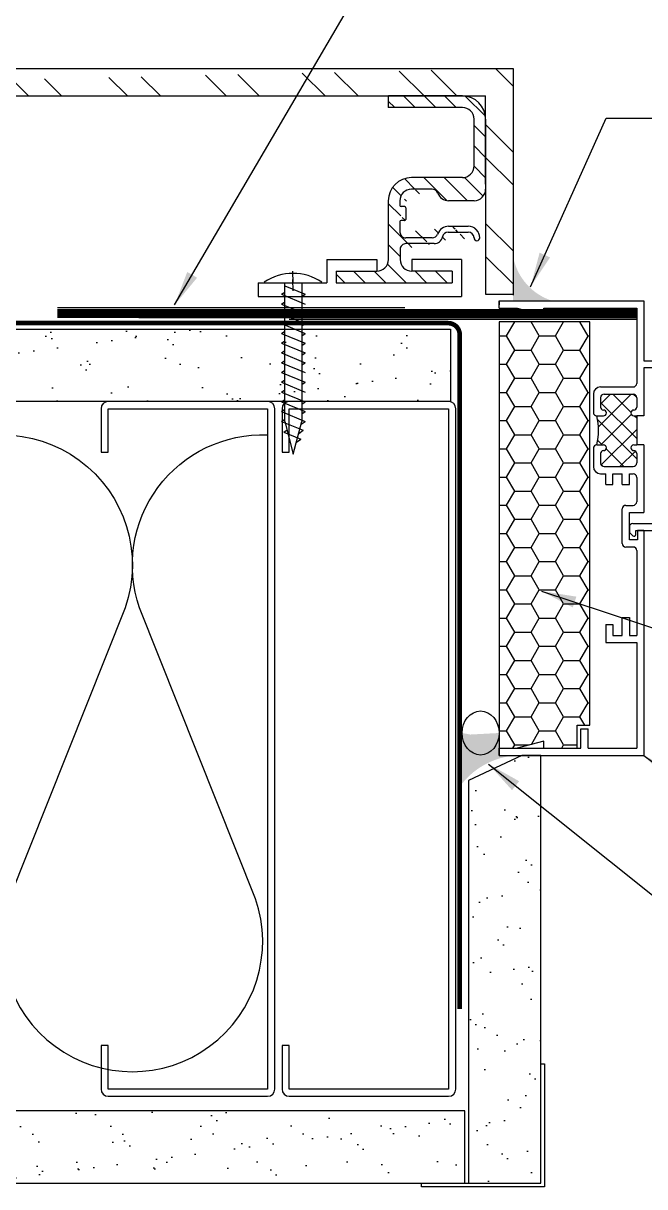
# Model space of a CAD drawing. Extents: x -129 to 26, y 0 to 100.
# Drawn here: x 10.09 to 15.45, y 12.58 to 22.62 of the extents above; entities that cross this region are included whole.
import ezdxf

# ---------------------------------------------------------------- set-up
doc = ezdxf.new("R2010")
doc.units = 0
doc.header["$LTSCALE"] = 1.5
doc.header["$MEASUREMENT"] = 0
doc.linetypes.add('DASHED', pattern=[0.75, 0.5, -0.25])
doc.layers.get('0').update_dxf_attribs({"linetype": 'CONTINUOUS'})
for name, color, linetype in [('A-ANNO-TXT0', 252, 'CONTINUOUS'), ('A-GYP_BOARD', 252, 'CONTINUOUS'), ('A-INSULATION', 167, 'CONTINUOUS'), ('A-METAL_STUD', 252, 'CONTINUOUS'), ('A-SEALANT', 252, 'CONTINUOUS'), ('A-WINDOW_FRAME', 252, 'CONTINUOUS'), ('CLADDING', 252, 'CONTINUOUS'), ('HATCH', 252, 'CONTINUOUS'), ('INSULATION', 40, 'CONTINUOUS'), ('R-SWTS-DET3', 252, 'CONTINUOUS'), ('ROOFING', 7, 'CONTINUOUS'), ('STRUCTURE', 252, 'CONTINUOUS'), ('TEXT', 7, 'CONTINUOUS'), ('TYVEK', 160, 'DASHED')]:
    doc.layers.add(name, color=color, linetype=linetype)
doc.styles.add('DETAILS', font='sanss___.ttf', dxfattribs={"height": 1})
doc.dimstyles.new('TYVEKDETAILS', dxfattribs={"dimscale": 6, "dimtxt": 1.5, "dimasz": 0.1, "dimexe": 0.75, "dimexo": 0.75, "dimgap": 0.75, "dimtad": 0, "dimtih": 1, "dimtoh": 1, "dimdec": 4, "dimzin": 0, "dimtxsty": 'DETAILS', "dimcen": 0.0625, "dimazin": 3, "dimtfac": 1, "dimtdec": 4, "dimtofl": 0, "dimtmove": 0, "dimatfit": 3, "dimtolj": 1, "dimtzin": 0})

# ---------------------------------------------------------------- blocks, each defined once
blk = doc.blocks.new('*X1')
at = {"color": 0}
for p, q in [((0.87684077714246, 1.40717086303237), (0.8998291369676271, 1.430159222857538)), ((1.187999999999999, 1.110097038856281), (0.8810849614584502, 1.417012077397829)), ((0.924072530185503, 1.277625920778777), (1.077446609406725, 1.430999999999999)), ((1.177347128897942, 1.297526605254973), (1.043873734152917, 1.430999999999998)), ((0.8516295627018786, 1.028406257998516), (1.187999999999999, 1.364776695296636)), ((0.8519505448366533, 1.205503935429927), (0.8894466094067257, 1.242999999999999)), ((1.141157934785851, 0.9801624087737911), (0.8783203435596432, 1.242999999999999)), ((0.8759999999999986, 0.8759999999999986), (1.187999999999999, 1.187999999999999)), ((1.139543648263006, 0.8049999999999997), (0.8577179782915727, 1.086825669971433)), ((1.169776695296638, 0.9930000000000005), (1.187999999999999, 1.011223304703362)), ((0.9817766952966371, 0.8050000000000002), (1.138739823250805, 0.9619631279541684)), ((0.9627669529663684, 0.8050000000000004), (0.8759999999999986, 0.8917669529663702)), ((1.158594420601599, 0.805041030008325), (1.187958969991673, 0.8344055793983998))]:
    blk.add_line(p, q, dxfattribs=at)

msp = doc.modelspace()

# ---------------------------------------------------------------- hatches: boundary and pattern name
at = {"layer": 'A-ANNO-TXT0', "linetype": 'CONTINUOUS'}
h = msp.add_hatch(dxfattribs=at)
h.set_pattern_fill('ANSI31', color=256, angle=270, style=0)
h.set_pattern_definition([(135, (26.67124710510439, 49.35091370989451), (-0.08838834764831846, -0.08838834764831842), [])])
edge = h.paths.add_edge_path()
edge.add_line((12.78724537034343, 20.48221689762349), (13.13650379225516, 20.48221689762349))
edge.add_line((12.78724537034343, 20.48221689762349), (12.78724537034343, 20.38221689762351))
edge.add_line((13.78724537034343, 20.3822168976235), (12.78724537034343, 20.38221689762351))
edge.add_line((13.78724537034343, 20.48221689762351), (13.78724537034343, 20.3822168976235))
edge.add_line((13.78724537034343, 20.48221689762351), (13.43650379225515, 20.48221689762352))
edge.add_arc((13.43650379225515, 20.58221689762349), 0.1, 179.9999999999984, 269.9999999999992, ccw=False)
edge.add_line((13.33641015394307, 20.66742897787562), (13.33650379225515, 20.58221689762349))
edge.add_arc((13.38632930506575, 20.66978789545431), 0.05, 89.99999999999761, 179.9999999999984, ccw=False)
edge.add_line((13.63119917005523, 20.7197878954543), (13.38632930506575, 20.71978789545431))
edge.add_arc((14.00106903504471, 20.76978789545431), 0.02499999999999947, 180, 360, ccw=False)
edge.add_line((13.7536736571944, 20.8197878954543), (13.92606903504473, 20.8197878954543))
edge.add_line((13.75619917005523, 20.86978789545432), (13.92606903504473, 20.86978789545432))
edge.add_arc((13.7536736571944, 20.76978789545431), 0.05, 90, 168.4630409671868, ccw=False)
edge.add_arc((13.63119917005525, 20.7947878954543), 0.075, 269.9999999999951, 348.4630409671885, ccw=False)
edge.add_line((13.6147778138178, 20.76978789545431), (13.38632930506575, 20.76978789545431))
edge.add_arc((13.6147778138178, 20.8197878954543), 0.05, 269.99999999999756, 340.5287793655243, ccw=False)
edge.add_arc((13.75619917005523, 20.76978789545431), 0.1, 90, 160.528779365526, ccw=False)
edge.add_arc((13.92606903504473, 20.76978789545431), 0.05, 360, 450, ccw=False)
edge.add_arc((13.92606903504473, 20.76978789545431), 0.1, 360, 450, ccw=False)
edge.add_arc((13.38632930506575, 20.8197878954543), 0.05, 179.9999999999984, 269.9999999999992, ccw=False)
edge.add_line((13.33632930506575, 20.90978789545431), (13.33632930506574, 20.8197878954543))
edge.add_arc((13.37632930506575, 20.92978789545432), 0.01, 269.9999999999951, 359.99999999999835, ccw=False)
edge.add_line((13.38632930506575, 21.0305119094628), (13.38632930506575, 20.92978789545432))
edge.add_arc((13.34632930506576, 20.90978789545431), 0.01, 90, 179.9999999999918, ccw=False)
edge.add_line((13.37632930506575, 20.91978789545431), (13.34632930506576, 20.91978789545431))
edge.add_line((13.33632930506575, 21.0905119094628), (13.33632930506575, 21.05051190946279))
edge.add_arc((13.37632930506575, 21.0305119094628), 0.01, 359.99999999999835, 450, ccw=False)
edge.add_arc((13.34632930506574, 21.05051190946279), 0.01, 180, 270, ccw=False)
edge.add_line((13.37632930506575, 21.04051190946279), (13.34632930506574, 21.04051190946279))
edge.add_arc((13.43632930506575, 21.0905119094628), 0.1, 89.9999999999992, 179.9999999999984, ccw=False)
edge.add_line((13.6147778138178, 21.19051190946279), (13.43632930506575, 21.19051190946279))
edge.add_arc((13.6147778138178, 21.14051190946281), 0.05, 19.471220634475685, 90.00000000000239, ccw=False)
edge.add_arc((13.75619917005523, 21.19051190946279), 0.1, 199.4712206344706, 270, ccw=False)
edge.add_line((13.97606903504472, 21.09051190946278), (13.75619917005523, 21.09051190946278))
edge.add_arc((13.97606903504472, 21.19051190946279), 0.1, 270, 360, ccw=False)
edge.add_line((14.07606903504472, 21.79528136998017), (14.07606903504472, 21.19051190946279))
edge.add_arc((13.87606903504473, 21.79528136998017), 0.2, 360, 449.9999999999992, ccw=False)
edge.add_line((13.23632930506573, 21.99528136998017), (13.87606903504474, 21.99528136998017))
edge.add_line((13.23632930506573, 21.99528136998017), (13.23632930506573, 21.89528136998016))
edge.add_line((13.87606903504473, 21.89528136998018), (13.23632930506573, 21.89528136998016))
edge.add_arc((13.87606903504473, 21.79528136998017), 0.1, 360, 449.9999999999992, ccw=False)
edge.add_line((13.97606903504474, 21.39051190946281), (13.97606903504472, 21.79528136998017))
edge.add_arc((13.87606903504473, 21.39051190946281), 0.1, 269.9999999999992, 360, ccw=False)
edge.add_line((13.87606903504473, 21.29051190946281), (13.43632930506575, 21.29051190946281))
edge.add_arc((13.43632930506575, 21.0905119094628), 0.2, 89.9999999999992, 179.9999999999984, ccw=False)
edge.add_line((13.23632930506576, 21.0905119094628), (13.23632930506574, 20.66742897787562))
edge.add_line((13.23632930506574, 20.66742897787562), (13.23632930506574, 20.57631206975955))
edge.add_arc((13.13650379225516, 20.58221689762349), 0.1, 270, 359.99999999999835, ccw=False)
h = msp.add_hatch(dxfattribs=at)
h.set_pattern_fill('AR-SAND', color=256, scale=0.25, style=0)
h.set_pattern_definition([(37.50000000000001, (13.10925153612768, -5.064122884167404), (-0.01574833952740204, 0.4817059422532897), [0, -0.38, 0, -0.425, 0, -0.40625]), (7.499999999999999, (13.10925153612768, -5.064122884167404), (0.4424441763169318, 0.7055365163074351), [0, -0.205, 0, -0.3425, 0, -0.13125]), (327.5, (12.80175153612768, -5.064122884167404), (0.7785354654378738, 0.001414763384241124), [0, -0.125, 0, -0.45, 0, -0.5875]), (317.5, (12.80175153612768, -5.064122884167404), (0.7515316511430733, 0.2194188912335623), [0, -0.0625, 0, -0.295, 0, -0.3375])])
h.paths.add_polyline_path([(13.77410403108504, 19.98206003745949), (3.507588848673491, 19.98206003745963), (3.507588339735802, 19.35706003745963), (13.77410403108504, 19.3570600374595)])
h.paths.add_polyline_path([(13.8975943845686, 13.23206003745949), (3.50759000191146, 13.23206003745975), (3.507590001911456, 12.60706003745976), (13.8975943845686, 12.6070600374595)])
at = {"layer": 'A-INSULATION', "linetype": 'CONTINUOUS'}
h = msp.add_hatch(dxfattribs=at)
h.set_pattern_fill('HONEY', color=256, scale=1.125, style=0)
h.set_pattern_definition([(0, (-0.6491686053864534, 1.410896355668925), (0.2109375, 0.121784821875), [0.140625, -0.28125]), (120, (-0.6491686053864534, 1.410896355668925), (-0.2109374995391128, 0.1217848226732801), [0.1406249999999999, -0.2812499999999997]), (59.99999999999999, (-0.6491686053864534, 1.410896355668925), (4.608872346267834e-10, 0.2435696445482801), [-0.28125, 0.140625])])
h.paths.add_polyline_path([(14.1925952016917, 16.36264516736957), (14.34852954512603, 16.36264516736957), (14.57943232290382, 16.42451538020523), (14.57943232290382, 16.36264516736957), (14.86775448913121, 16.36264516736957), (14.86775448913121, 16.56143859244087), (14.9771205324466, 16.56143859244087), (14.9771205324466, 20.0435940695867), (14.1925952016917, 20.04359406958671)])
at = {"layer": 'A-SEALANT', "linetype": 'CONTINUOUS'}
h = msp.add_hatch(color=7, dxfattribs=at)
edge = h.paths.add_edge_path()
edge.add_line((14.33334370665778, 16.30067126164566), (14.1925952016917, 16.30067126164567))
edge.add_line((14.1925952016917, 16.30067126164567), (14.1925952016917, 16.41562819216925))
edge.add_line((14.1925952016917, 16.41562819216925), (14.1925952016917, 16.47683924778175))
edge.add_arc((14.03264039010946, 16.48544529856276), 0.1601861600087653, 341.86352093582883, 356.92028383285503, ccw=False)
edge.add_ellipse((14.03264039010946, 16.49405134934378), major_axis=(0, 0.1904430672903032), ratio=0.8399088182002806, start_angle=90, end_angle=270, ccw=False)
edge.add_arc((14.03264039010946, 16.48544529856279), 0.1601861600087653, 183.0797161671348, 198.1364790641818, ccw=False)
edge.add_line((13.87268557852722, 16.47683924778181), (13.87268557852722, 16.05760115067259))
edge.add_arc((14.38833526894588, 15.63840635201615), 0.6645441162552518, 94.74669989942862, 140.890789096846, ccw=False)
at = {"layer": 'CLADDING'}
h = msp.add_hatch(dxfattribs=at)
h.set_pattern_fill('ANSI32', color=256, scale=1.6090908, angle=90, style=0)
h.set_pattern_definition([(135, (14.14903224712796, -5.064122884167404), (-0.4266746310843325, -0.4266746310843324), []), (135, (14.14903224712796, -4.779673130588497), (-0.4266746310843325, -0.4266746310843324), [])])
edge = h.paths.add_edge_path()
edge.add_line((3.507590187875106, 22.23206003745963), (14.31291865937524, 22.23206003745964))
edge.add_line((3.507590187875113, 21.99528338393955), (14.07614200585517, 21.99528338393955))
edge.add_line((14.07614200585517, 21.23206003745963), (14.07614200585517, 21.99528338393955))
edge.add_line((14.07614200585517, 21.79528338393955), (14.07614200585517, 20.2843330369173))
edge.add_line((14.07606903504472, 20.2843330369173), (14.31291865937524, 20.2843330369173))
edge.add_line((14.31291865937524, 22.23206003745963), (14.31291865937523, 20.2843330369173))
at = {"layer": 'HATCH'}
h = msp.add_hatch(dxfattribs=at)
h.set_pattern_fill('AR-SAND,_O', color=256, scale=0.25, angle=-1.272221872585407e-14)
h.set_pattern_definition([(217.5, (1796.078619243641, 574.6123093338555), (0.01574833952740192, -0.4817059422532897), [0, -0.38, 0, -0.425, 0, -0.40625]), (187.4999999999999, (1796.078619243641, 574.6123093338555), (-0.4424441763169319, -0.705536516307435), [0, -0.205, 0, -0.3425, 0, -0.13125]), (147.4999999999999, (1796.386119243641, 574.6123093338555), (-0.7785354654378738, -0.001414763384240878), [0, -0.1249999999999999, 0, -0.4499999999999995, 0, -0.587499999999999]), (137.4999999999999, (1796.386119243641, 574.6123093338555), (-0.7515316511430734, -0.2194188912335621), [0, -0.0625, 0, -0.295, 0, -0.3375])])
h.paths.add_polyline_path([(14.38760264184609, 16.30067126164566), (13.9288443845686, 16.08483367304768), (13.9288443845686, 12.6070600374595), (14.5538443845686, 12.6070600374595), (14.55384438456861, 16.30067126164566)])
at = {"layer": 'TEXT'}
msp.add_hatch(color=256, dxfattribs=at).paths.add_polyline_path([(14.31291865937523, 20.25902320225585), (14.31291865937523, 20.22437114485544), (14.65618445657388, 20.22437114485544, -0.2792397133927528), (14.31291865937523, 20.60967534170465)])

# ---------------------------------------------------------------- linework, layer by layer
at = {"layer": 'A-ANNO-TXT0', "linetype": 'CONTINUOUS'}
for p, q in [((14.31291865937524, 22.23206003745963, 3.000831249158451e-09), (14.31291865937523, 20.2843330369173, 3.000831249158451e-09)), ((14.07614200585517, 21.79528338393955, 3.000831249158451e-09), (14.07614200585517, 20.2843330369173, 3.000831249158451e-09)), ((12.70651254544463, 20.58221689762349, 3.000831249158451e-09), (12.70651254544463, 20.3822168976235, 3.000831249158451e-09)), ((13.13798694843172, 20.58221689762349, 3.000831249158451e-09), (13.13798694843172, 20.48221689762348, 3.000831249158451e-09)), ((13.43798694843171, 20.58221689762347, 3.000831249158451e-09), (13.43798694843171, 20.48221689762349, 3.000831249158451e-09)), ((13.86797819524224, 20.58221689762347, 3.000831249158451e-09), (13.86797819524224, 20.26470440633917, 3.000831249158451e-09)), ((12.78724537034343, 20.48221689762351, 3.000831249158451e-09), (12.78724537034343, 20.38221689762353, 3.000831249158451e-09)), ((13.78724537034343, 20.48221689762349, 3.000831249158451e-09), (13.78724537034343, 20.38221689762351, 3.000831249158451e-09)), ((12.11222531966722, 20.38221689762349, 3.000831249158451e-09), (12.11222531966722, 20.26470440633917, 3.000831249158451e-09))]:
    msp.add_line(p, q, dxfattribs=at)
at = {"layer": 'A-GYP_BOARD', "elevation": 5.980828076619898e-09}
for points in [[(3.507588848673491, 19.98206003745963), (13.77410403108504, 19.9820600374595), (13.77410403108504, 19.3570600374595), (3.507588339735804, 19.35706003745963)], [(14.38760264184609, 16.30067126164566), (13.9288443845686, 16.08483367304768), (13.9288443845686, 12.6070600374595), (14.5538443845686, 12.6070600374595), (14.55384438456861, 16.30067126164566), (14.38760264184609, 16.30067126164566)], [(3.507590001911456, 12.60706003745976), (13.8975943845686, 12.6070600374595), (13.8975943845686, 13.2320600374595), (3.50759000191146, 13.23206003745976)]]:
    msp.add_lwpolyline(points, dxfattribs=at)
msp.add_lwpolyline([(13.5225943845686, 12.6070600374595), (14.5538443845686, 12.6070600374595), (14.5538443845686, 13.6383100374595), (14.5850943845686, 13.6383100374595), (14.5850943845686, 12.5758100374595), (13.5225943845686, 12.5758100374595)], close=True, dxfattribs=at)
at = {"layer": 'A-INSULATION', "linetype": 'CONTINUOUS'}
for p, q in [((14.86775448913121, 16.36264516736957, 2.979996827461485e-09), (14.86775448913121, 16.56143859244087, 2.979996827461485e-09)), ((14.86775448913121, 16.56143859244087, 2.979996827461485e-09), (14.9771205324466, 16.56143859244087, 2.979996827461485e-09))]:
    msp.add_line(p, q, dxfattribs=at)
at = {"layer": 'A-INSULATION', "linetype": 'CONTINUOUS', "elevation": 2.979996827461485e-09}
msp.add_lwpolyline([(14.9771205324466, 16.56143859244087), (14.9771205324466, 20.0435940695867), (14.1925952016917, 20.0435940695867), (14.1925952016917, 16.36264516736957), (14.86775448913121, 16.36264516736957)], dxfattribs=at)
at = {"layer": 'A-METAL_STUD', "elevation": 5.980828076619898e-09}
for points in [[(10.81920150463161, 13.7945600374595), (10.75670150463116, 13.7945600374595), (10.75670150463116, 13.4195600374595, 0.414213562373095), (10.81920150463116, 13.3570600374595), (12.19420150463116, 13.3570600374595, 0.414213562373095), (12.25670150463116, 13.4195600374595), (12.25670150463116, 19.2945600374595, 0.414213562373095), (12.19420150463116, 19.3570600374595), (10.81920150463116, 19.3570600374595, 0.414213562373095), (10.75670150463116, 19.2945600374595), (10.75670150463116, 18.9195600374595), (10.81920150463161, 18.9195600374595), (10.81920150463161, 19.2945600374595), (12.19420150463116, 19.2945600374595), (12.1942015046307, 13.4195600374595), (10.81920150463161, 13.4195600374595)], [(12.38170150463207, 13.7945600374595), (12.31920150463161, 13.7945600374595), (12.31920150463161, 13.4195600374595, 0.414213562373095), (12.38170150463161, 13.3570600374595), (13.75670150463161, 13.3570600374595, 0.414213562373095), (13.81920150463161, 13.4195600374595), (13.81920150463161, 19.2945600374595, 0.414213562373095), (13.75670150463161, 19.3570600374595), (12.38170150463161, 19.3570600374595, 0.414213562373095), (12.31920150463161, 19.2945600374595), (12.31920150463161, 18.9195600374595), (12.38170150463207, 18.9195600374595), (12.38170150463207, 19.2945600374595), (13.75670150463161, 19.2945600374595), (13.75670150463116, 13.4195600374595), (12.38170150463207, 13.4195600374595)]]:
    msp.add_lwpolyline(points, format="xyb", close=True, dxfattribs=at)
at = {"layer": 'A-SEALANT'}
for p, q in [((14.31291865937523, 20.309221463463, 5.980828076619937e-09), (14.31291865937523, 20.27456940606259, 5.980828076619937e-09)), ((13.85987421014278, 16.59488461615257, 2.979996827461464e-09), (13.86228226854163, 16.31739963208673, 2.979996827461486e-09)), ((13.86277600530826, 16.65805217397485, 5.980828076619916e-09), (13.86518406370711, 16.38056718990902, 5.980828076619937e-09))]:
    msp.add_line(p, q, dxfattribs=at)
at = {"layer": 'A-SEALANT', "linetype": 'CONTINUOUS'}
msp.add_line((14.1925952016917, 16.41562819216925, 2.979996827461485e-09), (14.1925952016917, 16.30067126164566, 2.979996827461485e-09), dxfattribs=at)
at = {"layer": 'A-SEALANT', "color": 7, "linetype": 'CONTINUOUS'}
msp.add_ellipse((14.03264039010946, 16.49405134934378), major_axis=(0, 0.1904430672903032), ratio=0.8399088182002806, dxfattribs=at)
at = {"layer": 'A-WINDOW_FRAME'}
for p, q in [((14.1925952016917, 20.22501890474332, 2.979996827461486e-09), (14.1925952016917, 20.19036684734291, 2.979996827461486e-09)), ((14.1925952016917, 20.22501890474332, 2.979996827461485e-09), (15.44206910741561, 20.22501890474332, 2.979996827461485e-09)), ((14.1925952016917, 20.16304499901942, 2.979996827461485e-09), (14.1925952016917, 20.22501890474332, 2.979996827461485e-09)), ((15.44206910741561, 20.22501890474332, 2.979996827461485e-09), (15.44206910741561, 19.70923607646049, 2.979996827461485e-09)), ((14.1925952016917, 20.16304499901942, 2.979996827461485e-09), (14.34852954512604, 20.16304499901942, 2.979996827461485e-09)), ((14.34852954512604, 20.16304499901942, 2.979996827461485e-09), (14.57943232290382, 20.10117478618376, 2.979996827461485e-09)), ((14.57943232290382, 20.16304499901942, 2.979996827461485e-09), (15.3800952016917, 20.16304499901942, 2.979996827461485e-09)), ((14.57943232290382, 20.10117478618376, 2.979996827461485e-09), (14.57943232290382, 20.16304499901942, 2.979996827461485e-09)), ((15.3800952016917, 20.16304499901942, 2.979996827461485e-09), (15.3800952016917, 19.51331856804298, 2.979996827461485e-09)), ((15.44206910741561, 19.70923607646049, 2.979996827461485e-09), (16.19175345084995, 19.70923607646049, 2.979996827461485e-09)), ((15.44206910741561, 19.64726217073659, 2.979996827461485e-09), (15.44206910741561, 19.23243683403625, 2.979996827461485e-09)), ((15.81891043738193, 19.64726217073659, 2.979996827461485e-09), (15.44206910741561, 19.64726217073659, 2.979996827461485e-09)), ((15.00625260909911, 19.42035770945713, 2.979996827461485e-09), (15.00625260909911, 19.2634237868982, 2.979996827461485e-09)), ((15.06822651482301, 19.48233161518103, 2.979996827461485e-09), (15.34910824882974, 19.48233161518103, 2.979996827461485e-09)), ((15.09921346768496, 19.42035770945713, 2.979996827461485e-09), (15.34910824882974, 19.42035770945713, 2.979996827461485e-09)), ((15.06822651482301, 19.38937075659517, 2.979996827461485e-09), (15.06822651482301, 19.30740526837969, 2.979996827461485e-09)), ((15.3800952016917, 19.38937075659517, 2.979996827461485e-09), (15.3800952016917, 19.30740526837968, 2.979996827461485e-09)), ((15.03723956196106, 19.23243683403625, 2.979996827461485e-09), (15.09321599293749, 19.23243683403625, 2.979996827461485e-09)), ((15.09321599293749, 19.2824157902652, 2.979996827461485e-09), (15.09321599293749, 19.2824157902652, 2.979996827461485e-09)), ((15.11820547105197, 19.25742631215073, 2.979996827461485e-09), (15.11820547105197, 19.25742631215073, 2.979996827461485e-09)), ((15.33011624546274, 19.25742631215073, 2.979996827461485e-09), (15.33011624546274, 19.25742631215073, 2.979996827461485e-09)), ((15.35510572357722, 19.2824157902652, 2.979996827461485e-09), (15.35510572357722, 19.2824157902652, 2.979996827461485e-09)), ((15.35510572357722, 19.23243683403625, 2.979996827461485e-09), (15.3800952016917, 19.23243683403625, 2.979996827461485e-09)), ((15.44206910741561, 19.23243683403625, 2.979996827461485e-09), (15.3800952016917, 19.23243683403625, 2.979996827461485e-09)), ((15.3800952016917, 19.23243683403625, 2.979996827461485e-09), (15.3800952016917, 18.98254205289147, 2.979996827461485e-09)), ((15.0062526090991, 18.95155510002952, 2.979996827461485e-09), (15.0062526090991, 18.79462117747059, 2.979996827461485e-09)), ((15.03723956196106, 18.98254205289147, 2.979996827461485e-09), (15.09321599293749, 18.98254205289147, 2.979996827461485e-09)), ((15.06822651482301, 18.90757361854803, 2.979996827461485e-09), (15.06822651482301, 18.82560813033254, 2.979996827461485e-09)), ((15.09321599293749, 18.93256309666251, 2.979996827461485e-09), (15.09321599293749, 18.93256309666251, 2.979996827461485e-09)), ((15.11820547105197, 18.95755257477699, 2.979996827461485e-09), (15.11820547105197, 18.95755257477699, 2.979996827461485e-09)), ((15.33011624546274, 18.95755257477699, 2.979996827461485e-09), (15.33011624546274, 18.95755257477699, 2.979996827461485e-09)), ((15.35510572357722, 18.98254205289147, 2.979996827461485e-09), (15.3800952016917, 18.98254205289147, 2.979996827461485e-09)), ((15.35510572357722, 18.93256309666251, 2.979996827461485e-09), (15.35510572357722, 18.93256309666251, 2.979996827461485e-09)), ((15.44206910741561, 18.98254205289147, 2.979996827461485e-09), (15.3800952016917, 18.98254205289147, 2.979996827461485e-09)), ((15.3800952016917, 18.90757361854803, 2.979996827461485e-09), (15.3800952016917, 18.82560813033254, 2.979996827461485e-09)), ((15.44206910741561, 18.98254205289147, 2.979996827461485e-09), (15.44206910741561, 18.39778826501268, 2.979996827461485e-09)), ((15.09921346768496, 18.79462117747059, 2.979996827461485e-09), (15.34910824882975, 18.79462117747059, 2.979996827461485e-09)), ((15.06822651482301, 18.73264727174669, 2.979996827461485e-09), (15.11320757542907, 18.73264727174669, 2.979996827461485e-09)), ((15.11320757542907, 18.63968641316082, 2.979996827461485e-09), (15.11320757542907, 18.73264727174669, 2.979996827461485e-09)), ((15.17518148115298, 18.63968641316082, 2.979996827461485e-09), (15.17518148115298, 18.73264727174669, 2.979996827461485e-09)), ((15.17518148115298, 18.73264727174669, 2.979996827461485e-09), (15.25514781111931, 18.73264727174669, 2.979996827461485e-09)), ((15.25514781111931, 18.63968641316082, 2.979996827461485e-09), (15.25514781111931, 18.73264727174669, 2.979996827461485e-09)), ((15.31712171684321, 18.63968641316082, 2.979996827461485e-09), (15.31712171684321, 18.73264727174669, 2.979996827461485e-09)), ((15.31712171684321, 18.73264727174669, 2.979996827461485e-09), (15.34910824882975, 18.73264727174669, 2.979996827461485e-09)), ((15.3800952016917, 18.70166031888473, 2.979996827461485e-09), (15.3800952016917, 18.49074912359853, 2.979996827461485e-09)), ((15.11320757542907, 18.63968641316082, 2.979996827461485e-09), (15.17518148115298, 18.63968641316082, 2.979996827461485e-09)), ((15.25514781111931, 18.63968641316082, 2.979996827461485e-09), (15.31712171684321, 18.63968641316082, 2.979996827461485e-09)), ((15.25514781111931, 18.13090063875005, 2.979996827461485e-09), (15.25514781111931, 18.42877521787463, 2.979996827461485e-09)), ((15.28613476398126, 18.45976217073658, 2.979996827461485e-09), (15.34910824882975, 18.45976217073658, 2.979996827461485e-09)), ((15.31712171684321, 18.161887591612, 2.979996827461485e-09), (15.31712171684321, 18.39778826501268, 2.979996827461485e-09)), ((15.31712171684321, 18.39778826501268, 2.979996827461485e-09), (15.44206910741561, 18.39778826501268, 2.979996827461485e-09)), ((15.34710909058058, 18.30382782730224, 2.979996827461486e-09), (15.85193255236945, 18.30382782730224, 2.979996827461486e-09)), ((15.31712171684321, 18.27384045356487, 2.979996827461486e-09), (15.31712171684321, 18.23355741484432, 2.979996827461486e-09)), ((15.32151326605207, 18.22295527718448, 2.979996827461486e-09), (15.34650274416654, 18.19796579907001, 2.979996827461486e-09)), ((15.37209856869506, 18.24185392157833, 2.979996827461486e-09), (15.91390645809336, 18.24185392157833, 2.979996827461486e-09)), ((15.37209856869506, 18.20856793672985, 2.979996827461486e-09), (15.37209856869506, 18.24185392157833, 2.979996827461486e-09)), ((15.38709225556375, 18.24185392157833, 2.979996827461485e-09), (15.38709225556375, 18.161887591612, 2.979996827461485e-09)), ((15.44206910741561, 18.24185392157833, 2.979996827461485e-09), (15.38709225556375, 18.24185392157833, 2.979996827461485e-09)), ((15.44206910741561, 18.24185392157833, 2.979996827461485e-09), (15.44206910741561, 16.30067126164566, 2.979996827461485e-09)), ((15.35135730186005, 18.09991368588809, 2.979996827461485e-09), (15.28613476398126, 18.09991368588809, 2.979996827461485e-09)), ((15.38709225556375, 18.161887591612, 2.979996827461485e-09), (15.31712171684321, 18.161887591612, 2.979996827461485e-09)), ((15.3800952016917, 18.07117578605644, 2.979996827461485e-09), (15.3800952016917, 17.33723481383422, 2.979996827461485e-09)), ((15.25514781111931, 17.49216957814399, 2.979996827461485e-09), (15.31712171684321, 17.49216957814399, 2.979996827461485e-09)), ((15.25514781111931, 17.33723481383422, 2.979996827461485e-09), (15.25514781111931, 17.49216957814399, 2.979996827461485e-09)), ((15.31712171684321, 17.49216957814399, 2.979996827461485e-09), (15.31712171684321, 17.33723481383422, 2.979996827461485e-09)), ((15.11320757542907, 17.43019567242008, 2.979996827461485e-09), (15.11320757542907, 17.27526090811032, 2.979996827461485e-09)), ((15.11320757542907, 17.43019567242008, 2.979996827461485e-09), (15.17518148115298, 17.43019567242008, 2.979996827461485e-09)), ((15.17518148115298, 17.43019567242008, 2.979996827461485e-09), (15.17518148115298, 17.33723481383422, 2.979996827461485e-09)), ((15.17518148115298, 17.33723481383422, 2.979996827461485e-09), (15.25514781111931, 17.33723481383422, 2.979996827461485e-09)), ((15.31712171684321, 17.33723481383422, 2.979996827461485e-09), (15.3800952016917, 17.33723481383422, 2.979996827461485e-09)), ((15.11320757542907, 17.27526090811032, 2.979996827461485e-09), (15.3800952016917, 17.27526090811032, 2.979996827461485e-09)), ((15.3800952016917, 17.27526090811032, 2.979996827461485e-09), (15.3800952016917, 16.36264516736957, 2.979996827461485e-09)), ((14.89829806364456, 16.52957488117428, 2.979996827461485e-09), (14.96027196936847, 16.52957488117428, 2.979996827461485e-09)), ((14.89829806364456, 16.36264516736957, 2.979996827461485e-09), (14.89829806364456, 16.52957488117428, 2.979996827461485e-09)), ((14.96027196936847, 16.36264516736957, 2.979996827461485e-09), (14.96027196936847, 16.52957488117428, 2.979996827461485e-09)), ((14.57943232290382, 16.42451538020523, 2.979996827461485e-09), (14.34852954512604, 16.36264516736957, 2.979996827461485e-09)), ((14.57943232290382, 16.36264516736957, 2.979996827461485e-09), (14.57943232290382, 16.42451538020523, 2.979996827461485e-09)), ((14.1925952016917, 16.36264516736957, 2.979996827461485e-09), (14.34852954512604, 16.36264516736957, 2.979996827461485e-09)), ((14.1925952016917, 16.30067126164566, 2.979996827461485e-09), (14.1925952016917, 16.36264516736957, 2.979996827461485e-09)), ((14.1925952016917, 16.30067126164566, 2.979996827461485e-09), (15.44206910741561, 16.30067126164566, 2.979996827461485e-09)), ((14.57943232290382, 16.36264516736957, 2.979996827461485e-09), (14.89829806364456, 16.36264516736957, 2.979996827461485e-09)), ((14.96027196936847, 16.36264516736957, 2.979996827461485e-09), (15.3800952016917, 16.36264516736957, 2.979996827461485e-09))]:
    msp.add_line(p, q, dxfattribs=at)
for centre, radius, start, end in [((15.34910824882974, 19.51331856804298, 2.979996827461485e-09), 0.03098695286195299, 270, 3.250719457102443e-13), ((15.06822651482301, 19.42035770945713, 2.979996827461485e-09), 0.06197390572390597, 90, 180), ((15.09921346768496, 19.38937075659517, 2.979996827461485e-09), 0.03098695286195299, 90, 180), ((15.34910824882974, 19.38937075659517, 2.979996827461485e-09), 0.03098695286195299, 7.016477563892661e-15, 90), ((15.09321599293749, 19.30740526837969, 2.979996827461485e-09), 0.02498947811447821, 180, 270), ((15.35510572357722, 19.30740526837968, 2.979996827461485e-09), 0.02498947811447821, 270, 7.016477563892661e-15), ((15.03723956196106, 19.2634237868982, 2.979996827461485e-09), 0.03098695286195299, 180, 270), ((14.46775773225067, 19.10748944346386, 2.979996827461485e-09), 0.5830277907451202, 347.62508063677, 12.37491936322962), ((15.09321599293749, 19.25742631215073, 2.979996827461485e-09), 0.02498947811447821, 7.016477563892661e-15, 90), ((15.09321599293749, 19.25742631215073, 2.979996827461485e-09), 0.02498947811447821, 270, 7.016477563892661e-15), ((15.35510572357722, 19.25742631215073, 2.979996827461485e-09), 0.02498947811447821, 90, 180), ((15.35510572357722, 19.25742631215073, 2.979996827461485e-09), 0.02498947811447821, 180, 270), ((15.03723956196106, 18.95155510002952, 2.979996827461485e-09), 0.03098695286195299, 90, 179.9999999999998), ((15.09321599293749, 18.90757361854803, 2.979996827461485e-09), 0.02498947811447821, 90, 180.000000000001), ((15.09321599293749, 18.95755257477699, 2.979996827461485e-09), 0.02498947811447821, 7.016477563892661e-15, 90), ((15.09321599293749, 18.95755257477699, 2.979996827461485e-09), 0.02498947811447821, 270, 7.016477563892661e-15), ((15.35510572357722, 18.95755257477699, 2.979996827461485e-09), 0.02498947811447821, 90, 179.999999999999), ((15.35510572357722, 18.95755257477699, 2.979996827461485e-09), 0.02498947811447821, 180, 270), ((15.35510572357722, 18.90757361854803, 2.979996827461485e-09), 0.02498947811447821, 7.016477563892661e-15, 90), ((15.06822651482301, 18.79462117747059, 2.979996827461485e-09), 0.06197390572390597, 180, 270), ((15.09921346768496, 18.82560813033254, 2.979996827461485e-09), 0.03098695286195299, 180.0000000000008, 270), ((15.34910824882975, 18.82560813033254, 2.979996827461485e-09), 0.03098695286195299, 270, 7.016477563892661e-15), ((15.34910824882975, 18.70166031888473, 2.979996827461485e-09), 0.03098695286195299, 7.016477563892661e-15, 90), ((15.34910824882975, 18.49074912359853, 2.979996827461485e-09), 0.03098695286195299, 270, 7.016477563892661e-15), ((15.28613476398126, 18.42877521787463, 2.979996827461485e-09), 0.03098695286195299, 90, 180), ((15.34710909058058, 18.27384045356487, 2.979996827461486e-09), 0.02998737373737385, 90.00000000000004, 180.0000000000031), ((15.3321154037119, 18.23355741484432, 2.979996827461486e-09), 0.01499368686868683, 180.0000000000026, 225), ((15.35710488182637, 18.20856793672985, 2.979996827461486e-09), 0.01499368686868485, 224.9999999999985, 359.9999999999937), ((15.28613476398126, 18.13090063875005, 2.979996827461485e-09), 0.03098695286195299, 180, 270), ((15.35135730186005, 18.07117578605644, 2.979996827461485e-09), 0.02873789983164995, 359.9999999999991, 90)]:
    msp.add_arc(centre, radius, start, end, dxfattribs=at)
at = {"layer": 'CLADDING'}
for p, q in [((3.507590187875106, 22.23206003745963, 5.980828076619937e-09), (14.31291865937524, 22.23206003745964, 5.980828076619937e-09)), ((3.507590187875113, 21.99528338393955, 3.00083124915849e-09), (14.07614200585517, 21.99528338393955, 3.00083124915849e-09)), ((13.23632930506573, 21.99528136998017, 3.000831249158451e-09), (13.23632930506573, 21.89528136998016, 3.000831249158451e-09)), ((13.87614200585518, 21.99528338393957, 3.000831249158451e-09), (13.23640227587618, 21.99528338393955, 3.000831249158451e-09)), ((14.07614200585517, 21.23206003745963, 3.000831249158451e-09), (14.07614200585517, 21.99528338393955, 3.000831249158451e-09)), ((13.87606903504473, 21.89528136998018, 3.000831249158451e-09), (13.23632930506573, 21.89528136998016, 3.000831249158451e-09)), ((13.97606903504474, 21.39051190946281, 3.000831249158451e-09), (13.97606903504472, 21.79528136998017, 3.000831249158451e-09)), ((13.87606903504473, 21.29051190946281, 3.000831249158451e-09), (13.43632930506575, 21.29051190946281, 3.000831249158451e-09)), ((13.6147778138178, 21.19051190946279, 3.000831249158451e-09), (13.43632930506575, 21.19051190946279, 3.000831249158451e-09)), ((13.23632930506576, 21.0905119094628, 3.000831249158451e-09), (13.23632930506574, 20.66742897787562, 3.000831249158451e-09)), ((13.33632930506575, 21.0905119094628, 3.000831249158451e-09), (13.33632930506575, 21.05051190946279, 3.000831249158451e-09)), ((13.37632930506575, 21.04051190946279, 3.000831249158451e-09), (13.34632930506574, 21.04051190946279, 3.000831249158451e-09)), ((13.38632930506575, 21.0305119094628, 3.000831249158451e-09), (13.38632930506575, 20.92978789545432, 3.000831249158451e-09)), ((13.97606903504472, 21.09051190946278, 3.000831249158451e-09), (13.75619917005523, 21.09051190946278, 3.000831249158451e-09)), ((13.33632930506575, 20.90978789545431, 3.000831249158451e-09), (13.33632930506574, 20.8197878954543, 3.000831249158451e-09)), ((13.37632930506575, 20.91978789545431, 3.000831249158451e-09), (13.34632930506576, 20.91978789545431, 3.000831249158451e-09)), ((13.70619917005524, 20.8197878954543, 3.000831249158451e-09), (13.70619917005524, 20.81978789545429, 3.000831249158451e-09)), ((13.7536736571944, 20.8197878954543, 3.000831249158451e-09), (13.92606903504473, 20.8197878954543, 3.000831249158451e-09)), ((13.75619917005523, 20.86978789545432, 3.000831249158451e-09), (13.92606903504473, 20.86978789545432, 3.000831249158451e-09)), ((13.6147778138178, 20.76978789545431, 3.000831249158451e-09), (13.38632930506575, 20.76978789545431, 3.000831249158451e-09)), ((13.63119917005523, 20.7197878954543, 3.000831249158451e-09), (13.38632930506575, 20.71978789545431, 3.000831249158451e-09)), ((13.23632930506574, 20.66742897787562, 3.000831249158451e-09), (13.23632930506574, 20.57631206975955, 3.000831249158451e-09)), ((13.33816143562112, 20.66978789545431, 3.000831249158451e-09), (13.33816143562112, 20.57631206975955, 3.000831249158451e-09)), ((12.70651254544463, 20.58221689762349, 3.000831249158451e-09), (13.13798694843172, 20.58221689762349, 3.000831249158451e-09)), ((13.86797819524223, 20.58221689762347, 3.000831249158451e-09), (13.43798694843171, 20.58221689762347, 3.000831249158451e-09)), ((12.4135185589741, 20.3822168976235, 3.000831249158451e-09), (12.41334407178468, 20.48221689762349, 3.000831249158451e-09)), ((12.4135185589741, 20.31100228669789, 3.000831249158451e-09), (12.41334407178469, 20.41100228669789, 3.000831249158451e-09)), ((12.78724537034343, 20.48221689762351, 3.000831249158451e-09), (13.13798694843172, 20.48221689762352, 3.000831249158451e-09)), ((13.78724537034343, 20.48221689762349, 3.000831249158451e-09), (13.43798694843171, 20.48221689762349, 3.000831249158451e-09)), ((12.11222531966724, 20.38221689762349, 3.000831249158451e-09), (12.70651254544463, 20.3822168976235, 3.000831249158451e-09)), ((12.11222531966722, 20.26470440633918, 3.000831249158451e-09), (13.86797819524224, 20.26470440633918, 3.000831249158451e-09)), ((14.07606903504472, 20.2843330369173, 3.000831249158451e-09), (14.31291865937524, 20.2843330369173, 3.000831249158451e-09))]:
    msp.add_line(p, q, dxfattribs=at)
for centre, radius, start, end in [((13.87606903504473, 21.79528136998017, 3.000831249158451e-09), 0.2, 0, 89.99999999999919), ((13.87606903504473, 21.79528136998017, 3.000831249158451e-09), 0.1, 0, 89.99999999999919), ((13.87606903504473, 21.39051190946281, 3.000831249158451e-09), 0.1, 269.9999999999992, 0), ((13.43632930506575, 21.0905119094628, 3.000831249158451e-09), 0.2, 89.99999999999919, 179.9999999999984), ((13.43632930506575, 21.0905119094628, 3.000831249158451e-09), 0.1, 89.99999999999919, 179.9999999999984), ((13.6147778138178, 21.14051190946281, 3.000831249158451e-09), 0.05, 19.47122063447571, 90.00000000000244), ((13.75619917005523, 21.19051190946279, 3.000831249158451e-09), 0.1, 199.4712206344706, 270), ((13.97606903504472, 21.19051190946279, 3.000831249158451e-09), 0.1, 270, 0), ((13.34632930506574, 21.05051190946279, 3.000831249158451e-09), 0.01, 180, 270), ((13.37632930506575, 21.0305119094628, 3.000831249158451e-09), 0.01, 359.9999999999984, 90), ((13.34632930506576, 20.90978789545431, 3.000831249158451e-09), 0.01, 90, 179.9999999999919), ((13.37632930506575, 20.92978789545432, 3.000831249158451e-09), 0.01, 269.9999999999951, 359.9999999999984), ((13.38632930506575, 20.8197878954543, 3.000831249158451e-09), 0.05, 179.9999999999984, 269.9999999999992), ((13.6147778138178, 20.8197878954543, 3.000831249158451e-09), 0.05, 269.9999999999976, 340.5287793655243), ((13.75619917005523, 20.76978789545431, 3.000831249158451e-09), 0.1, 90, 160.528779365526), ((13.7536736571944, 20.76978789545431, 3.000831249158451e-09), 0.05, 90, 168.4630409671868), ((13.92606903504473, 20.76978789545431, 3.000831249158451e-09), 0.1, 0, 90), ((13.92606903504473, 20.76978789545431, 3.000831249158451e-09), 0.05, 0, 90), ((13.38816143562113, 20.66978789545431, 3.000831249158451e-09), 0.05, 90.0000000000008, 180.0000000000016), ((13.63119917005525, 20.7947878954543, 3.000831249158451e-09), 0.075, 269.9999999999951, 348.4630409671884), ((14.00106903504471, 20.76978789545431, 3.000831249158451e-09), 0.02499999999999947, 180, 0), ((13.13650379225516, 20.58221689762349, 3.000831249158451e-09), 0.1, 270, 359.9999999999984), ((13.43798694843172, 20.58221689762349, 3.000831249158451e-09), 0.1, 180.0000000000016, 270)]:
    msp.add_arc(centre, radius, start, end, dxfattribs=at)
at = {"layer": 'INSULATION', "elevation": 5.980828076619898e-09}
msp.add_lwpolyline([(5.401627606837387, 19.06924015854916, -0.5155500965722299), (6.464736939458184, 17.57624077418152), (5.463518274217272, 15.06223954291838, 1.404370499403762), (7.589736939457048, 15.06223954292111), (6.588518274217272, 17.57624077418107, -1.404370499398822), (8.714736939458412, 17.57624077418107), (7.713518274217499, 15.06223954291747, 1.404370499403763), (9.839736939457048, 15.06223954292043), (8.838518274217499, 17.57624077418016, -1.404370499398822), (10.96473693945841, 17.57624077418107), (9.963518274217499, 15.06223954291747, 1.404370499403762), (12.08973693945705, 15.06223954292043), (11.0885182742175, 17.57624077418016, -0.5275875311540642), (12.19420150463114, 19.06843429802168)], format="xyb", dxfattribs=at)
at = {"layer": 'R-SWTS-DET3', "linetype": 'CONTINUOUS'}
msp.add_line((14.31291865937524, 21.02311106685784, 3.000831249158451e-09), (14.31291865937524, 20.80238705284935, 3.000831249158451e-09), dxfattribs=at)
at = {"layer": 'ROOFING', "color": 253, "const_width": 0.08}
msp.add_lwpolyline([(15.37900589686164, 20.11556567867899), (10.3800952016917, 20.11643427341968)], dxfattribs=at)
at = {"layer": 'ROOFING'}
for points in [[(13.3800952016917, 20.16590867732368), (10.3800952016917, 20.16590867732368)], [(15.37454194542012, 20.06483555549415), (12.3800952016917, 20.06483555549415)]]:
    msp.add_lwpolyline(points, dxfattribs=at)
at = {"layer": 'STRUCTURE'}
for p, q in [((12.31375135468607, 20.28229875859851, 3.000831249158451e-09), (12.34301771210795, 20.30201311406726, 3.000831249158451e-09)), ((12.34346021699076, 19.18329210576649, 3.000831249158451e-09), (12.34346021699047, 20.38221689762349, 3.000831249158451e-09)), ((12.34346021699047, 20.35442933854028, 3.000831249158451e-09), (12.5184937863267, 20.28229875859851, 3.000831249158451e-09)), ((12.48883070038891, 20.38221689762349, 3.000831249158451e-09), (12.4888307003892, 19.18329210576649, 3.000831249158451e-09)), ((12.78724537034343, 20.3822168976235, 3.000831249158451e-09), (13.78724537034343, 20.38221689762351, 3.000831249158451e-09)), ((12.31375135468607, 20.28229875859851, 3.000831249158451e-09), (12.5184937863267, 20.19792528447741, 3.000831249158451e-09)), ((12.31375135468607, 20.19792528447741, 3.000831249158451e-09), (12.34301771210795, 20.21763963994616, 3.000831249158451e-09)), ((12.31375135468607, 20.19792528447741, 3.000831249158451e-09), (12.5184937863267, 20.11355181035632, 3.000831249158451e-09)), ((12.48922742890482, 20.2625462561571, 3.000831249158451e-09), (12.5184937863267, 20.28229875859851, 3.000831249158451e-09)), ((12.31375135468607, 20.11355181035632, 3.000831249158451e-09), (12.34301771210795, 20.13326616582507, 3.000831249158451e-09)), ((12.31375135468607, 20.11355181035632, 3.000831249158451e-09), (12.5184937863267, 20.02917833623523, 3.000831249158451e-09)), ((12.48922742890482, 20.09379930791491, 3.000831249158451e-09), (12.5184937863267, 20.11355181035632, 3.000831249158451e-09)), ((12.31375135468607, 20.02917833623523, 3.000831249158451e-09), (12.34301771210795, 20.04889269170398, 3.000831249158451e-09)), ((12.31375135468607, 20.02917833623523, 3.000831249158451e-09), (12.5184937863267, 19.94480486211413, 3.000831249158451e-09)), ((12.48922742890482, 20.00942583379382, 3.000831249158451e-09), (12.5184937863267, 20.02917833623523, 3.000831249158451e-09)), ((12.31375135468607, 19.94480486211413, 3.000831249158451e-09), (12.34301771210795, 19.96451921758288, 3.000831249158451e-09)), ((12.31375135468607, 19.94480486211413, 3.000831249158451e-09), (12.5184937863267, 19.86043138799304, 3.000831249158451e-09)), ((12.48922742890482, 19.92505235967273, 3.000831249158451e-09), (12.5184937863267, 19.94480486211413, 3.000831249158451e-09)), ((12.31375135468607, 19.86043138799304, 3.000831249158451e-09), (12.34301771210795, 19.88013811406726, 3.000831249158451e-09)), ((12.31375135468607, 19.86043138799304, 3.000831249158451e-09), (12.5184937863267, 19.77605791387195, 3.000831249158451e-09)), ((12.31375135468607, 19.77605791387195, 3.000831249158451e-09), (12.34301771210795, 19.79576463994616, 3.000831249158451e-09)), ((12.48922742890482, 19.84067888555163, 3.000831249158451e-09), (12.5184937863267, 19.86043138799304, 3.000831249158451e-09)), ((12.31375135468607, 19.77605791387195, 3.000831249158451e-09), (12.5184937863267, 19.69167681035632, 3.000831249158451e-09)), ((12.31375135468607, 19.69167681035632, 3.000831249158451e-09), (12.34301771210795, 19.71139116582507, 3.000831249158451e-09)), ((12.48922742890482, 19.75629778203601, 3.000831249158451e-09), (12.5184937863267, 19.77605791387195, 3.000831249158451e-09)), ((12.31375135468607, 19.69167681035632, 3.000831249158451e-09), (12.5184937863267, 19.60731096562976, 3.000831249158451e-09)), ((12.31375135468607, 19.6072957068407, 3.000831249158451e-09), (12.34301771210795, 19.62701006230945, 3.000831249158451e-09)), ((12.31375135468607, 19.6072957068407, 3.000831249158451e-09), (12.5184937863267, 19.52292986211413, 3.000831249158451e-09)), ((12.48922742890482, 19.67192430791491, 3.000831249158451e-09), (12.5184937863267, 19.69167681035632, 3.000831249158451e-09)), ((12.31375135468607, 19.52291460332507, 3.000831249158451e-09), (12.34301771210795, 19.54262895879382, 3.000831249158451e-09)), ((12.31375135468607, 19.52291460332507, 3.000831249158451e-09), (12.5184937863267, 19.43854875859851, 3.000831249158451e-09)), ((12.48922742890482, 19.5031697302782, 3.000831249158451e-09), (12.5184937863267, 19.52292986211413, 3.000831249158451e-09)), ((12.31375135468607, 19.43853349980945, 3.000831249158451e-09), (12.34301771210795, 19.4582478552782, 3.000831249158451e-09)), ((12.31375135468607, 19.43853349980945, 3.000831249158451e-09), (12.5184937863267, 19.35416765508288, 3.000831249158451e-09)), ((12.31375135468607, 19.35415239629382, 3.000831249158451e-09), (12.34301771210795, 19.37386675176257, 3.000831249158451e-09)), ((12.31375135468607, 19.35415239629382, 3.000831249158451e-09), (12.5184937863267, 19.26978655156727, 3.000831249158451e-09)), ((12.48922742890482, 19.33440752324696, 3.000831249158451e-09), (12.5184937863267, 19.35416765508288, 3.000831249158451e-09)), ((12.31375135468607, 19.26977129277821, 3.000831249158451e-09), (12.34301771210795, 19.28948564824696, 3.000831249158451e-09)), ((12.31375135468607, 19.26977129277821, 3.000831249158451e-09), (12.5184937863267, 19.18540544805165, 3.000831249158451e-09)), ((12.31375135468607, 19.18539018926258, 3.000831249158451e-09), (12.34301771210795, 19.20510454473133, 3.000831249158451e-09)), ((12.48922742890482, 19.25002641973133, 3.000831249158451e-09), (12.5184937863267, 19.26978655156727, 3.000831249158451e-09)), ((12.31375135468607, 19.18539018926258, 3.000831249158451e-09), (12.50215697980292, 19.1077560633667, 3.000831249158451e-09)), ((12.33367242396338, 19.09280044123698, 3.000831249158451e-09), (12.36293878138525, 19.11251479670573, 3.000831249158451e-09)), ((12.33367242396338, 19.09280044123698, 3.000831249158451e-09), (12.48208164816566, 19.03164716946667, 3.000831249158451e-09)), ((12.34346021699076, 19.18329210576649, 3.000831249158451e-09), (12.41614545868998, 18.90160123405104, 3.000831249158451e-09)), ((12.41614545868998, 18.90160123405104, 3.000831249158451e-09), (12.4888307003892, 19.18329210576649, 3.000831249158451e-09)), ((12.46241644721391, 19.08092395194722, 3.000831249158451e-09), (12.50215697980292, 19.1077560633667, 3.000831249158451e-09)), ((12.48323290771549, 19.16159792052218, 3.000831249158451e-09), (12.5184937863267, 19.18540544805165, 3.000831249158451e-09)), ((12.44234111557665, 19.00481505804719, 3.000831249158451e-09), (12.48208164816566, 19.03164716946667, 3.000831249158451e-09))]:
    msp.add_line(p, q, dxfattribs=at)
msp.add_arc((12.41360487031107, 20.02059254482632, 3.000831249158451e-09), 0.4428677942363103, 55.63224524559055, 124.3677547544094, dxfattribs=at)
at = {"layer": 'TYVEK', "const_width": 0.04, "elevation": 3.000831249158451e-09}
msp.add_lwpolyline([(13.8527415715092, 14.1103337698706), (13.8527415715092, 19.93342420093415, 0.4142134732284982), (13.75274160194507, 20.03342420093415), (3.507590187875113, 20.03342731913504)], format="xyb", dxfattribs=at)

# ---------------------------------------------------------------- block references
at = {"layer": 'A-WINDOW_FRAME', "extrusion": (0, 0, -1), "xscale": 0.9995791245791286, "yscale": 0.9995791245791286, "zscale": -0.9995791245791285, "rotation": 180}
msp.add_blockref('*X1', (-14.1925952016917, 20.22501890474332, -2.979996827461485e-09), dxfattribs=at)

# ---------------------------------------------------------------- leaders
at = {"layer": 'TEXT'}
for points in [[(11.39176885604095, 20.19129474824788, 8.960824904081384e-09), (14.7808632887832, 25.99259453873583, 8.960824904081384e-09), (15.47126601714675, 25.99259453873583, 8.960824904081384e-09)], [(14.46461709857513, 20.34763379823197, 8.960824904081424e-09), (15.11567884861305, 21.80300779773555, 8.960824904081424e-09), (15.52977280402261, 21.80300779773555, 8.960824904081424e-09)], [(14.55931411456919, 17.71914411193612, 5.959993654922973e-09), (17.19128381645487, 16.84681617195687, 5.959993654922973e-09), (17.60537777186443, 16.84681617195687, 5.959993654922973e-09)], [(15.44206910741561, 16.30067126164566, 5.980828076619937e-09), (16.6611673860438, 15.39295051517452, 5.980828076619937e-09), (17.25661844433118, 15.39295051517452, 5.980828076619937e-09)], [(14.10081111328105, 16.2263065571676, 5.980828076619937e-09), (16.78689264145963, 14.07669817625747, 5.980828076619937e-09), (17.20098659686918, 14.07669817625747, 5.980828076619937e-09)]]:
    msp.add_leader(points, dimstyle='TYVEKDETAILS', override={"dimscale": 3, "dimfxl": 3}, dxfattribs=at)

doc.saveas('drawing.dxf')
